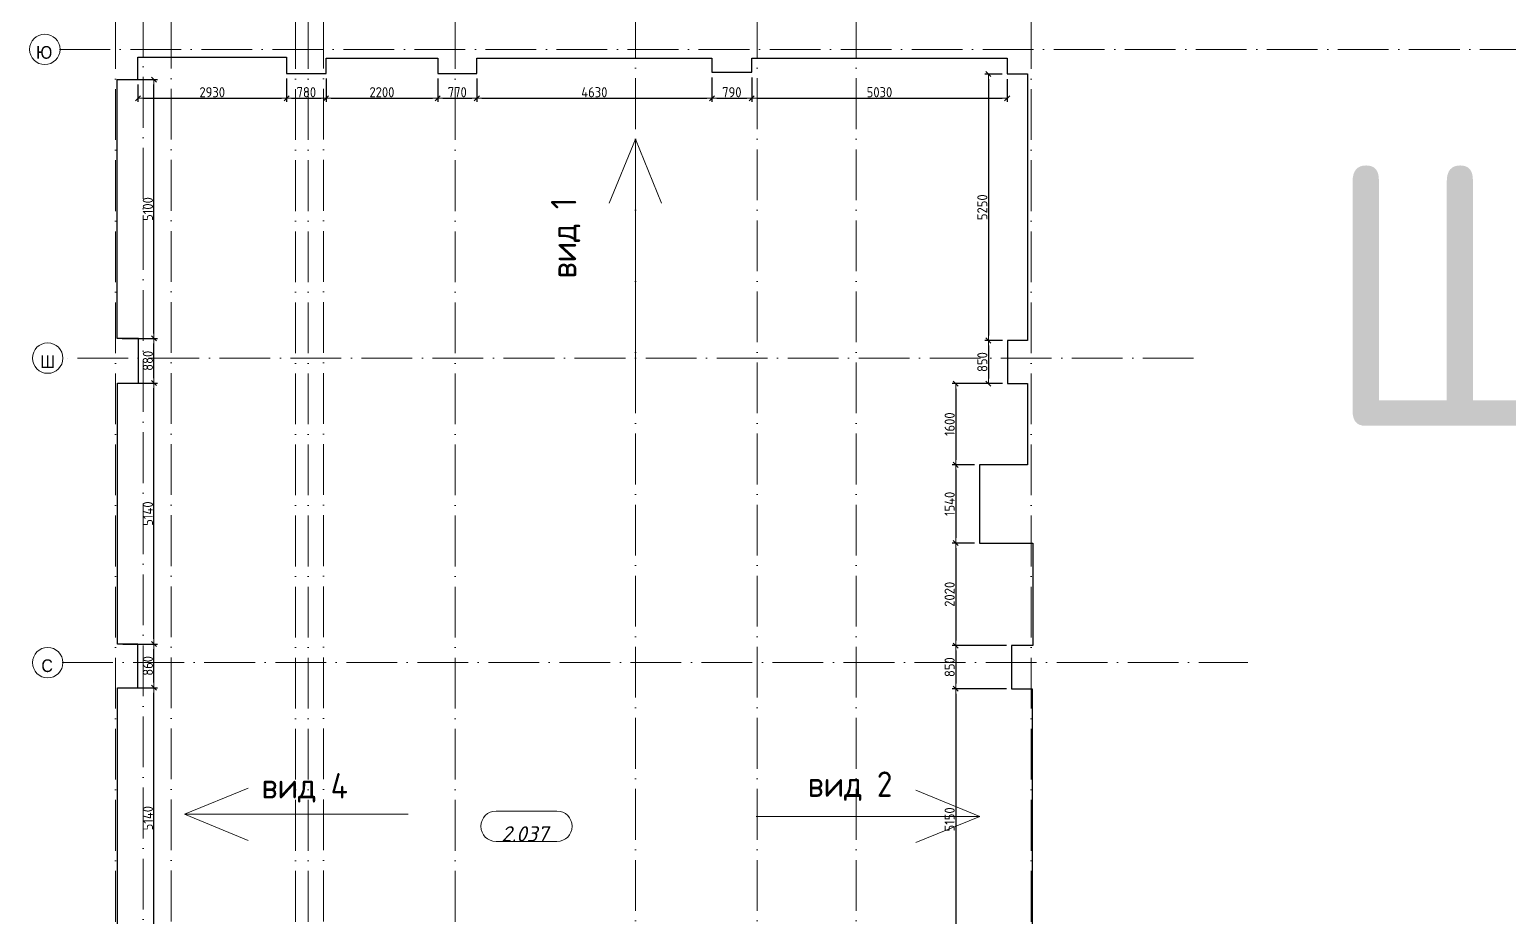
# Model space of a CAD drawing. Header units: millimetres. Extents: x 209 to 233005, y -171466 to 118936.
# Drawn here: x 19656 to 48806, y 4182 to 21653 of the extents above; entities that cross this region are included whole.
import ezdxf

# ---------------------------------------------------------------- set-up
doc = ezdxf.new("R2010")
doc.units = ezdxf.units.MM
doc.linetypes.add('50_200_ШТРИХ_1Т_ш5_п1_п1_', pattern=[1400, 1000, -200, 0, -200])
for name, color, linetype, lineweight, true_color in [('A-AREA-IDEN-1', 7, 'Continuous', 9, 0xaaaaaa), ('Оси-1', 7, 'Continuous', 20, 0xaaaaaa), ('Оси-2', 7, 'Continuous', 9, 0xaaaaaa), ('Оси-3', 7, '50_200_ШТРИХ_1Т_ш5_п1_п1_', 9, 0xaaaaaa)]:
    doc.layers.add(name, color=color, linetype=linetype, lineweight=lineweight, true_color=true_color)
doc.layers.add('Основные линии', color=7, linetype='Continuous', lineweight=30)
doc.layers.add('Размеры', color=7, linetype='Continuous', lineweight=15)
doc.styles.add('Arial', font='arial.ttf', dxfattribs={"width": 0.9, "height": 500})
doc.styles.add('ISOCPEUR_I', font='isocpeui.ttf', dxfattribs={"height": 300})
doc.styles.add('СПДС', font='isocpeur.ttf', dxfattribs={"width": 0.9})
doc.dimstyles.new('Размера А3', dxfattribs={"dimtxt": 200, "dimasz": 100, "dimexe": 70, "dimexo": 100, "dimgap": 20, "dimtad": 1, "dimdec": 0, "dimrnd": 10, "dimzin": 0, "dimdsep": 46, "dimtxsty": 'СПДС', "dimblk": 'ARROWHEAD_6', "dimcen": 1, "dimclrd": 256, "dimclre": 256, "dimclrt": 256, "dimazin": 0, "dimtfac": 1, "dimtdec": 0, "dimtmove": 2, "dimatfit": 3, "dimfxl": 1, "dimtolj": 1, "dimtzin": 0, "dimarcsym": 0})

# ---------------------------------------------------------------- blocks, each defined once
blk = doc.blocks.new('Ось сетки - Круг_Ø6_00__ISO-2_5_0_9K_-17386508-АИ_План этажа Радиаторы_2')
at = {"layer": 'Оси-1'}
blk.add_circle((0, 0), 3, dxfattribs=at)
blk = doc.blocks.new('AAR_СКБ_Марка_помещения_1_5 ммп - Номер-27962133-АИ_План этажа Радиаторы_2')
at = {"layer": 'A-AREA-IDEN-1'}
for p, q in [((-2.99, 3), (3.01, 3)), ((-2.99, 0), (3.01, 0))]:
    blk.add_line(p, q, dxfattribs=at)
for centre, start, end in [((-2.99, 1.5), 90, 270), ((3.01, 1.5), 270, 90)]:
    blk.add_arc(centre, 1.5, start, end, dxfattribs=at)
blk = doc.blocks.new('ARROWHEAD_6')
at = {"color": 0, "linetype": 'Continuous'}
for p, q in [((0, 0), (-1, 0)), ((-0.5, -0.5), (0.5, 0.5))]:
    blk.add_line(p, q, dxfattribs=at)
blk = doc.blocks.new('*D461')
at = {"layer": 'Defpoints', "color": 0, "lineweight": 30, "transparency": 16777216}
for p in [(21391, 8688), (22107, 8688), (21391, 3548)]:
    blk.add_point(p, dxfattribs=at)
at = {"layer": 'Размеры', "lineweight": -2, "transparency": 16777216}
for p, q in [((21491, 8688), (22177, 8688)), ((22107, 3648), (22107, 8588)), ((21491, 3548), (22177, 3548))]:
    blk.add_line(p, q, dxfattribs=at)
at = {"layer": 'Размеры', "lineweight": -2, "transparency": 16777216, "xscale": 100, "yscale": 100, "zscale": 100}
for p, rotation in [((22107, 8688), 90), ((22107, 3548), 270)]:
    blk.add_blockref('ARROWHEAD_6', p, dxfattribs=dict(at, rotation=rotation))
at = {"layer": 'Размеры', "transparency": 16777216, "insert": (21987, 6118), "char_height": 200, "attachment_point": 5, "rotation": 90, "style": 'СПДС'}
blk.add_mtext('\\A1;5140', dxfattribs=at)
blk = doc.blocks.new('*D462')
at = {"layer": 'Defpoints', "color": 0, "lineweight": 30, "transparency": 16777216}
for p in [(21791, 9548), (22107, 9548), (21791, 8688)]:
    blk.add_point(p, dxfattribs=at)
at = {"layer": 'Размеры', "lineweight": -2, "transparency": 16777216}
for p, q in [((21891, 9548), (22177, 9548)), ((22107, 8788), (22107, 9448)), ((21891, 8688), (22177, 8688))]:
    blk.add_line(p, q, dxfattribs=at)
at = {"layer": 'Размеры', "lineweight": -2, "transparency": 16777216, "xscale": 100, "yscale": 100, "zscale": 100}
for p, rotation in [((22107, 9548), 90), ((22107, 8688), 270)]:
    blk.add_blockref('ARROWHEAD_6', p, dxfattribs=dict(at, rotation=rotation))
at = {"layer": 'Размеры', "transparency": 16777216, "insert": (21987, 9118), "char_height": 200, "attachment_point": 5, "rotation": 90, "style": 'СПДС'}
blk.add_mtext('\\A1;860', dxfattribs=at)
blk = doc.blocks.new('*D463')
at = {"layer": 'Defpoints', "color": 0, "lineweight": 30, "transparency": 16777216}
for p in [(21391, 14688), (22107, 14688), (21391, 9548)]:
    blk.add_point(p, dxfattribs=at)
at = {"layer": 'Размеры', "lineweight": -2, "transparency": 16777216}
for p, q in [((21491, 14688), (22177, 14688)), ((22107, 9648), (22107, 14588)), ((21491, 9548), (22177, 9548))]:
    blk.add_line(p, q, dxfattribs=at)
at = {"layer": 'Размеры', "lineweight": -2, "transparency": 16777216, "xscale": 100, "yscale": 100, "zscale": 100}
for p, rotation in [((22107, 14688), 90), ((22107, 9548), 270)]:
    blk.add_blockref('ARROWHEAD_6', p, dxfattribs=dict(at, rotation=rotation))
at = {"layer": 'Размеры', "transparency": 16777216, "insert": (21987, 12118), "char_height": 200, "attachment_point": 5, "rotation": 90, "style": 'СПДС'}
blk.add_mtext('\\A1;5140', dxfattribs=at)
blk = doc.blocks.new('*D464')
at = {"layer": 'Defpoints', "color": 0, "lineweight": 30, "transparency": 16777216}
for p in [(21801, 15568), (22107, 15568), (21801, 14688)]:
    blk.add_point(p, dxfattribs=at)
at = {"layer": 'Размеры', "lineweight": -2, "transparency": 16777216}
for p, q in [((21901, 15568), (22177, 15568)), ((22107, 14788), (22107, 15468)), ((21901, 14688), (22177, 14688))]:
    blk.add_line(p, q, dxfattribs=at)
at = {"layer": 'Размеры', "lineweight": -2, "transparency": 16777216, "xscale": 100, "yscale": 100, "zscale": 100}
for p, rotation in [((22107, 15568), 90), ((22107, 14688), 270)]:
    blk.add_blockref('ARROWHEAD_6', p, dxfattribs=dict(at, rotation=rotation))
at = {"layer": 'Размеры', "transparency": 16777216, "insert": (21987, 15128), "char_height": 200, "attachment_point": 5, "rotation": 90, "style": 'СПДС'}
blk.add_mtext('\\A1;880', dxfattribs=at)
blk = doc.blocks.new('*D465')
at = {"layer": 'Defpoints', "color": 0, "lineweight": 30, "transparency": 16777216}
for p in [(21381, 20668), (22107, 20668), (21381, 15568)]:
    blk.add_point(p, dxfattribs=at)
at = {"layer": 'Размеры', "lineweight": -2, "transparency": 16777216}
for p, q in [((21481, 20668), (22177, 20668)), ((22107, 15668), (22107, 20568)), ((21481, 15568), (22177, 15568))]:
    blk.add_line(p, q, dxfattribs=at)
at = {"layer": 'Размеры', "lineweight": -2, "transparency": 16777216, "xscale": 100, "yscale": 100, "zscale": 100}
for p, rotation in [((22107, 20668), 90), ((22107, 15568), 270)]:
    blk.add_blockref('ARROWHEAD_6', p, dxfattribs=dict(at, rotation=rotation))
at = {"layer": 'Размеры', "transparency": 16777216, "insert": (21987, 18118), "char_height": 200, "attachment_point": 5, "rotation": 90, "style": 'СПДС'}
blk.add_mtext('\\A1;5100', dxfattribs=at)
blk = doc.blocks.new('*D466')
at = {"layer": 'Defpoints', "color": 0, "lineweight": 30, "transparency": 16777216}
for p in [(24721, 20788), (21791, 20668), (24721, 20299)]:
    blk.add_point(p, dxfattribs=at)
at = {"layer": 'Размеры', "lineweight": -2, "transparency": 16777216}
for p, q in [((21791, 20568), (21791, 20229)), ((24721, 20688), (24721, 20229)), ((21891, 20299), (24621, 20299))]:
    blk.add_line(p, q, dxfattribs=at)
at = {"layer": 'Размеры', "lineweight": -2, "transparency": 16777216, "xscale": 100, "yscale": 100, "zscale": 100, "rotation": 180}
blk.add_blockref('ARROWHEAD_6', (21791, 20299), dxfattribs=at)
at = {"layer": 'Размеры', "lineweight": -2, "transparency": 16777216, "xscale": 100, "yscale": 100, "zscale": 100}
blk.add_blockref('ARROWHEAD_6', (24721, 20299), dxfattribs=at)
at = {"layer": 'Размеры', "transparency": 16777216, "insert": (23256, 20419), "char_height": 200, "attachment_point": 5, "style": 'СПДС'}
blk.add_mtext('\\A1;2930', dxfattribs=at)
blk = doc.blocks.new('*D467')
at = {"layer": 'Defpoints', "color": 0, "lineweight": 30, "transparency": 16777216}
for p in [(24721, 20788), (25501, 20788), (25501, 20299)]:
    blk.add_point(p, dxfattribs=at)
at = {"layer": 'Размеры', "lineweight": -2, "transparency": 16777216}
for p, q in [((24721, 20688), (24721, 20229)), ((25501, 20688), (25501, 20229)), ((24821, 20299), (25401, 20299))]:
    blk.add_line(p, q, dxfattribs=at)
at = {"layer": 'Размеры', "lineweight": -2, "transparency": 16777216, "xscale": 100, "yscale": 100, "zscale": 100, "rotation": 180}
blk.add_blockref('ARROWHEAD_6', (24721, 20299), dxfattribs=at)
at = {"layer": 'Размеры', "lineweight": -2, "transparency": 16777216, "xscale": 100, "yscale": 100, "zscale": 100}
blk.add_blockref('ARROWHEAD_6', (25501, 20299), dxfattribs=at)
at = {"layer": 'Размеры', "transparency": 16777216, "insert": (25111, 20419), "char_height": 200, "attachment_point": 5, "style": 'СПДС'}
blk.add_mtext('\\A1;780', dxfattribs=at)
blk = doc.blocks.new('*D468')
at = {"layer": 'Defpoints', "color": 0, "lineweight": 30, "transparency": 16777216}
for p in [(25501, 20788), (27701, 20788), (27701, 20299)]:
    blk.add_point(p, dxfattribs=at)
at = {"layer": 'Размеры', "lineweight": -2, "transparency": 16777216}
for p, q in [((25501, 20688), (25501, 20229)), ((27701, 20688), (27701, 20229)), ((25601, 20299), (27601, 20299))]:
    blk.add_line(p, q, dxfattribs=at)
at = {"layer": 'Размеры', "lineweight": -2, "transparency": 16777216, "xscale": 100, "yscale": 100, "zscale": 100, "rotation": 180}
blk.add_blockref('ARROWHEAD_6', (25501, 20299), dxfattribs=at)
at = {"layer": 'Размеры', "lineweight": -2, "transparency": 16777216, "xscale": 100, "yscale": 100, "zscale": 100}
blk.add_blockref('ARROWHEAD_6', (27701, 20299), dxfattribs=at)
at = {"layer": 'Размеры', "transparency": 16777216, "insert": (26601, 20419), "char_height": 200, "attachment_point": 5, "style": 'СПДС'}
blk.add_mtext('\\A1;2200', dxfattribs=at)
blk = doc.blocks.new('*D469')
at = {"layer": 'Defpoints', "color": 0, "lineweight": 30, "transparency": 16777216}
for p in [(28471, 20788), (27701, 20299), (28471, 20299)]:
    blk.add_point(p, dxfattribs=at)
at = {"layer": 'Размеры', "lineweight": -2, "transparency": 16777216}
for p, q in [((28471, 20688), (28471, 20229)), ((27701, 20399), (27701, 20369)), ((27801, 20299), (28371, 20299))]:
    blk.add_line(p, q, dxfattribs=at)
at = {"layer": 'Размеры', "lineweight": -2, "transparency": 16777216, "xscale": 100, "yscale": 100, "zscale": 100, "rotation": 180}
blk.add_blockref('ARROWHEAD_6', (27701, 20299), dxfattribs=at)
at = {"layer": 'Размеры', "lineweight": -2, "transparency": 16777216, "xscale": 100, "yscale": 100, "zscale": 100}
blk.add_blockref('ARROWHEAD_6', (28471, 20299), dxfattribs=at)
at = {"layer": 'Размеры', "transparency": 16777216, "insert": (28086, 20419), "char_height": 200, "attachment_point": 5, "style": 'СПДС'}
blk.add_mtext('\\A1;770', dxfattribs=at)
blk = doc.blocks.new('*D470')
at = {"layer": 'Defpoints', "color": 0, "lineweight": 30, "transparency": 16777216}
for p in [(28471, 20788), (33105, 20812), (33105, 20299)]:
    blk.add_point(p, dxfattribs=at)
at = {"layer": 'Размеры', "lineweight": -2, "transparency": 16777216}
for p, q in [((33105, 20712), (33105, 20229)), ((28471, 20688), (28471, 20229)), ((28571, 20299), (33005, 20299))]:
    blk.add_line(p, q, dxfattribs=at)
at = {"layer": 'Размеры', "lineweight": -2, "transparency": 16777216, "xscale": 100, "yscale": 100, "zscale": 100, "rotation": 180}
blk.add_blockref('ARROWHEAD_6', (28471, 20299), dxfattribs=at)
at = {"layer": 'Размеры', "lineweight": -2, "transparency": 16777216, "xscale": 100, "yscale": 100, "zscale": 100}
blk.add_blockref('ARROWHEAD_6', (33105, 20299), dxfattribs=at)
at = {"layer": 'Размеры', "transparency": 16777216, "insert": (30788, 20419), "char_height": 200, "attachment_point": 5, "style": 'СПДС'}
blk.add_mtext('\\A1;4630', dxfattribs=at)
blk = doc.blocks.new('*D471')
at = {"layer": 'Defpoints', "color": 0, "lineweight": 30, "transparency": 16777216}
for p in [(33105, 20812), (33891, 20812), (33891, 20299)]:
    blk.add_point(p, dxfattribs=at)
at = {"layer": 'Размеры', "lineweight": -2, "transparency": 16777216}
for p, q in [((33105, 20712), (33105, 20229)), ((33891, 20712), (33891, 20229)), ((33205, 20299), (33791, 20299))]:
    blk.add_line(p, q, dxfattribs=at)
at = {"layer": 'Размеры', "lineweight": -2, "transparency": 16777216, "xscale": 100, "yscale": 100, "zscale": 100, "rotation": 180}
blk.add_blockref('ARROWHEAD_6', (33105, 20299), dxfattribs=at)
at = {"layer": 'Размеры', "lineweight": -2, "transparency": 16777216, "xscale": 100, "yscale": 100, "zscale": 100}
blk.add_blockref('ARROWHEAD_6', (33891, 20299), dxfattribs=at)
at = {"layer": 'Размеры', "transparency": 16777216, "insert": (33498, 20419), "char_height": 200, "attachment_point": 5, "style": 'СПДС'}
blk.add_mtext('\\A1;790', dxfattribs=at)
blk = doc.blocks.new('*D472')
at = {"layer": 'Defpoints', "color": 0, "lineweight": 30, "transparency": 16777216}
for p in [(33891, 20812), (38925, 20778), (38925, 20299)]:
    blk.add_point(p, dxfattribs=at)
at = {"layer": 'Размеры', "lineweight": -2, "transparency": 16777216}
for p, q in [((33891, 20712), (33891, 20229)), ((38925, 20678), (38925, 20229)), ((33991, 20299), (38825, 20299))]:
    blk.add_line(p, q, dxfattribs=at)
at = {"layer": 'Размеры', "lineweight": -2, "transparency": 16777216, "xscale": 100, "yscale": 100, "zscale": 100, "rotation": 180}
blk.add_blockref('ARROWHEAD_6', (33891, 20299), dxfattribs=at)
at = {"layer": 'Размеры', "lineweight": -2, "transparency": 16777216, "xscale": 100, "yscale": 100, "zscale": 100}
blk.add_blockref('ARROWHEAD_6', (38925, 20299), dxfattribs=at)
at = {"layer": 'Размеры', "transparency": 16777216, "insert": (36408, 20419), "char_height": 200, "attachment_point": 5, "style": 'СПДС'}
blk.add_mtext('\\A1;5030', dxfattribs=at)
blk = doc.blocks.new('*D473')
at = {"layer": 'Defpoints', "color": 0, "lineweight": 30, "transparency": 16777216}
for p in [(38925, 20778), (38556, 15528), (38931, 15528)]:
    blk.add_point(p, dxfattribs=at)
at = {"layer": 'Размеры', "lineweight": -2, "transparency": 16777216}
for p, q in [((38825, 20778), (38486, 20778)), ((38556, 20678), (38556, 15628)), ((38831, 15528), (38486, 15528))]:
    blk.add_line(p, q, dxfattribs=at)
at = {"layer": 'Размеры', "lineweight": -2, "transparency": 16777216, "xscale": 100, "yscale": 100, "zscale": 100}
for p, rotation in [((38556, 20778), 90), ((38556, 15528), 270)]:
    blk.add_blockref('ARROWHEAD_6', p, dxfattribs=dict(at, rotation=rotation))
at = {"layer": 'Размеры', "transparency": 16777216, "insert": (38436, 18153), "char_height": 200, "attachment_point": 5, "rotation": 90, "style": 'СПДС'}
blk.add_mtext('\\A1;5250', dxfattribs=at)
blk = doc.blocks.new('*D474')
at = {"layer": 'Defpoints', "color": 0, "lineweight": 30, "transparency": 16777216}
for p in [(38931, 15528), (38556, 14678), (38931, 14678)]:
    blk.add_point(p, dxfattribs=at)
at = {"layer": 'Размеры', "lineweight": -2, "transparency": 16777216}
for p, q in [((38831, 15528), (38486, 15528)), ((38556, 15428), (38556, 14778)), ((38831, 14678), (38486, 14678))]:
    blk.add_line(p, q, dxfattribs=at)
at = {"layer": 'Размеры', "lineweight": -2, "transparency": 16777216, "xscale": 100, "yscale": 100, "zscale": 100}
for p, rotation in [((38556, 15528), 90), ((38556, 14678), 270)]:
    blk.add_blockref('ARROWHEAD_6', p, dxfattribs=dict(at, rotation=rotation))
at = {"layer": 'Размеры', "transparency": 16777216, "insert": (38436, 15103), "char_height": 200, "attachment_point": 5, "rotation": 90, "style": 'СПДС'}
blk.add_mtext('\\A1;850', dxfattribs=at)
blk = doc.blocks.new('*D475')
at = {"layer": 'Defpoints', "color": 0, "lineweight": 30, "transparency": 16777216}
for p in [(38931, 14678), (37911, 13078), (38381, 13078)]:
    blk.add_point(p, dxfattribs=at)
at = {"layer": 'Размеры', "lineweight": -2, "transparency": 16777216}
for p, q in [((38831, 14678), (37841, 14678)), ((37911, 14578), (37911, 13178)), ((38281, 13078), (37841, 13078))]:
    blk.add_line(p, q, dxfattribs=at)
at = {"layer": 'Размеры', "lineweight": -2, "transparency": 16777216, "xscale": 100, "yscale": 100, "zscale": 100}
for p, rotation in [((37911, 14678), 90), ((37911, 13078), 270)]:
    blk.add_blockref('ARROWHEAD_6', p, dxfattribs=dict(at, rotation=rotation))
at = {"layer": 'Размеры', "transparency": 16777216, "insert": (37791, 13878), "char_height": 200, "attachment_point": 5, "rotation": 90, "style": 'СПДС'}
blk.add_mtext('\\A1;1600', dxfattribs=at)
blk = doc.blocks.new('*D476')
at = {"layer": 'Defpoints', "color": 0, "lineweight": 30, "transparency": 16777216}
for p in [(38381, 13078), (37911, 11538), (38381, 11538)]:
    blk.add_point(p, dxfattribs=at)
at = {"layer": 'Размеры', "lineweight": -2, "transparency": 16777216}
for p, q in [((38281, 13078), (37841, 13078)), ((37911, 12978), (37911, 11638)), ((38281, 11538), (37841, 11538))]:
    blk.add_line(p, q, dxfattribs=at)
at = {"layer": 'Размеры', "lineweight": -2, "transparency": 16777216, "xscale": 100, "yscale": 100, "zscale": 100}
for p, rotation in [((37911, 13078), 90), ((37911, 11538), 270)]:
    blk.add_blockref('ARROWHEAD_6', p, dxfattribs=dict(at, rotation=rotation))
at = {"layer": 'Размеры', "transparency": 16777216, "insert": (37791, 12308), "char_height": 200, "attachment_point": 5, "rotation": 90, "style": 'СПДС'}
blk.add_mtext('\\A1;1540', dxfattribs=at)
blk = doc.blocks.new('*D477')
at = {"layer": 'Defpoints', "color": 0, "lineweight": 30, "transparency": 16777216}
for p in [(38381, 11538), (37911, 9518), (39011, 9518)]:
    blk.add_point(p, dxfattribs=at)
at = {"layer": 'Размеры', "lineweight": -2, "transparency": 16777216}
for p, q in [((38281, 11538), (37841, 11538)), ((37911, 11438), (37911, 9618)), ((38911, 9518), (37841, 9518))]:
    blk.add_line(p, q, dxfattribs=at)
at = {"layer": 'Размеры', "lineweight": -2, "transparency": 16777216, "xscale": 100, "yscale": 100, "zscale": 100}
for p, rotation in [((37911, 11538), 90), ((37911, 9518), 270)]:
    blk.add_blockref('ARROWHEAD_6', p, dxfattribs=dict(at, rotation=rotation))
at = {"layer": 'Размеры', "transparency": 16777216, "insert": (37791, 10528), "char_height": 200, "attachment_point": 5, "rotation": 90, "style": 'СПДС'}
blk.add_mtext('\\A1;2020', dxfattribs=at)
blk = doc.blocks.new('*D478')
at = {"layer": 'Defpoints', "color": 0, "lineweight": 30, "transparency": 16777216}
for p in [(39011, 9518), (37911, 8668), (39011, 8668)]:
    blk.add_point(p, dxfattribs=at)
at = {"layer": 'Размеры', "lineweight": -2, "transparency": 16777216}
for p, q in [((38911, 9518), (37841, 9518)), ((37911, 9418), (37911, 8768)), ((38911, 8668), (37841, 8668))]:
    blk.add_line(p, q, dxfattribs=at)
at = {"layer": 'Размеры', "lineweight": -2, "transparency": 16777216, "xscale": 100, "yscale": 100, "zscale": 100}
for p, rotation in [((37911, 9518), 90), ((37911, 8668), 270)]:
    blk.add_blockref('ARROWHEAD_6', p, dxfattribs=dict(at, rotation=rotation))
at = {"layer": 'Размеры', "transparency": 16777216, "insert": (37791, 9093), "char_height": 200, "attachment_point": 5, "rotation": 90, "style": 'СПДС'}
blk.add_mtext('\\A1;850', dxfattribs=at)
blk = doc.blocks.new('*D479')
at = {"layer": 'Defpoints', "color": 0, "lineweight": 30, "transparency": 16777216}
for p in [(39011, 8668), (37911, 3518), (39011, 3518)]:
    blk.add_point(p, dxfattribs=at)
at = {"layer": 'Размеры', "lineweight": -2, "transparency": 16777216}
for p, q in [((38911, 8668), (37841, 8668)), ((37911, 8568), (37911, 3618)), ((38911, 3518), (37841, 3518))]:
    blk.add_line(p, q, dxfattribs=at)
at = {"layer": 'Размеры', "lineweight": -2, "transparency": 16777216, "xscale": 100, "yscale": 100, "zscale": 100}
for p, rotation in [((37911, 8668), 90), ((37911, 3518), 270)]:
    blk.add_blockref('ARROWHEAD_6', p, dxfattribs=dict(at, rotation=rotation))
at = {"layer": 'Размеры', "transparency": 16777216, "insert": (37791, 6093), "char_height": 200, "attachment_point": 5, "rotation": 90, "style": 'СПДС'}
blk.add_mtext('\\A1;5150', dxfattribs=at)

msp = doc.modelspace()

# ---------------------------------------------------------------- linework, layer by layer
at = {"layer": 'Оси-3'}
for p, q in [((21346.1, 26078.5), (21346.1, -9917.2)), ((21896.1, -11081.9), (21896.1, 26078.5)), ((22446.1, -9917.2), (22446.1, 26078.5)), ((24896.1, 26078.5), (24896.1, -10236.7)), ((25146.1, 26078.5), (25146.1, -10236.7)), ((28046.1, 26078.5), (28046.1, -12688.9)), ((31596.1, -12508.9), (31596.1, 26078.5)), ((33996.1, -12508.9), (33996.1, 26078.5)), ((35946.1, -12508.9), (35946.1, 26078.5)), ((39396.1, 26078.5), (39396.1, -12508.9)), ((25446.1, -9917.2), (25446.1, 22711)), ((20242.8, 21263.3), (58011, 21263.3)), ((42600.3, 15181.1), (20300.1, 15181.1)), ((20300.1, 9181.1), (43669.1, 9181.1))]:
    msp.add_line(p, q, dxfattribs=at)
at = {"layer": 'Основные линии', "color": 18, "true_color": 0x000000}
for p, q in [((21791.1, 20668.3), (21791.1, 21108.3)), ((21791.1, 21108.3), (24721.1, 21108.3)), ((24721.1, 21108.3), (24721.1, 20788.3)), ((25501.1, 20788.3), (25501.1, 21088.3)), ((25501.1, 21088.3), (27701.1, 21088.3)), ((27701.1, 21088.3), (27701.1, 20788.3)), ((28471.1, 20788.3), (28471.1, 21088.3)), ((28471.1, 21088.3), (33105.1, 21088.3)), ((33891.1, 21088.3), (38925.1, 21088.3)), ((38925.1, 21088.3), (38925.1, 20778.3)), ((24721.1, 20788.3), (25501.1, 20788.3)), ((27701.1, 20788.3), (28471.1, 20788.3)), ((33105.1, 20812.3), (33891.1, 20812.3)), ((38925.1, 20778.3), (39325.1, 20780.4)), ((39325.1, 20780.4), (39325.1, 15528.3)), ((21381.1, 15568.3), (21381.1, 20668.3)), ((21381.1, 20668.3), (21791.1, 20668.3)), ((21801.1, 15568.3), (21381.1, 15568.3)), ((21801.1, 14688.3), (21801.1, 15568.3)), ((39325.1, 15528.3), (38931.1, 15528.3)), ((38931.1, 15528.3), (38931.1, 14678.3)), ((21391.1, 9548.3), (21391.1, 14688.3)), ((21391.1, 14688.3), (21801.1, 14688.3)), ((38931.1, 14678.3), (39325.1, 14678.3)), ((39325.1, 14678.3), (39325.1, 13078.3)), ((39325.1, 13078.3), (38381.1, 13078.3)), ((38381.1, 13078.3), (38381.1, 11538.3)), ((38381.1, 11538.3), (39431.1, 11538.3)), ((39431.1, 11538.3), (39431.1, 9518.3)), ((21791.1, 9548.3), (21391.1, 9548.3)), ((21791.1, 8688.3), (21791.1, 9548.3)), ((39431.1, 9518.3), (39011.1, 9518.3)), ((39011.1, 9518.3), (39011.1, 8668.3)), ((21391.1, 3548.3), (21391.1, 8688.3)), ((21391.1, 8688.3), (21791.1, 8688.3)), ((39011.1, 8668.3), (39421.1, 8668.3))]:
    msp.add_line(p, q, dxfattribs=at)
for points in [[(33105.1, 21088.3), (33105.1, 20812.3)], [(33891.1, 20812.3), (33891.1, 21088.3)], [(39421.1, 8668.3), (39421.1, 3518.3)]]:
    msp.add_lwpolyline(points, dxfattribs=at)
at = {"layer": 'Размеры'}
for points in [[(31596.1, 19493.7), (31082.5, 18235.1)], [(31596.1, 15083.5), (31596.1, 19493.7)], [(31596.1, 19493.7), (32109.8, 18235.1)], [(22707, 6193.7), (23965.6, 6707.3)], [(38385.1, 6152.3), (37126.5, 6665.9)], [(27117.1, 6193.7), (22707, 6193.7)], [(22707, 6193.7), (23965.6, 5680.1)], [(33975, 6152.3), (38385.1, 6152.3)], [(38385.1, 6152.3), (37126.5, 5638.7)]]:
    msp.add_lwpolyline(points, dxfattribs=at)

# ---------------------------------------------------------------- block references
at = {"layer": 'A-AREA-IDEN-1', "xscale": 199.9999999999999, "yscale": 199.9999999999999, "zscale": 199.9999999999999}
msp.add_blockref('AAR_СКБ_Марка_помещения_1_5 ммп - Номер-27962133-АИ_План этажа Радиаторы_2', (29448.7, 5657.8), dxfattribs=at)
at = {"layer": 'Оси-1', "xscale": 100, "yscale": 100, "zscale": 100}
for p, rotation in [((19955.7, 21263.3), 269.9999999999995), ((20013, 15181.1), 89.99999999999982), ((20013, 9181.1), 269.9999999999995)]:
    msp.add_blockref('Ось сетки - Круг_Ø6_00__ISO-2_5_0_9K_-17386508-АИ_План этажа Радиаторы_2', p, dxfattribs=dict(at, rotation=rotation))

# ---------------------------------------------------------------- texts
at = {"layer": 'A-AREA-IDEN-1', "insert": (29414, 5657.8), "char_height": 300, "width": 952, "attachment_point": 8, "line_spacing_factor": 1.139951, "style": 'ISOCPEUR_I'}
msp.add_mtext('\\pxqc,t8.46667,16.93333,25.4,33.86667,42.33333,50.8,59.26667,67.73333,76.2,84.66667,93.13333,101.6,110.06667,118.53333,127,135.46667,143.93333,152.4,160.86667,169.33333,177.8,186.26667,194.73333,203.2,211.66667,220.13333,228.6,237.06667,245.53333,254,262.46667,270.93333;{2.037}', dxfattribs=at)
at = {"layer": 'Оси-2', "char_height": 250, "attachment_point": 5, "line_spacing_factor": 0.936439, "style": 'Arial'}
for s, insert, width in [('\\pxqc,t4.572,9.144,13.716,18.288,22.86,27.432,32.004,36.576,41.148,45.72,50.292,54.864,59.436,64.008,68.58,73.152,77.724,82.296,86.868,91.44,96.012,100.584,105.156,109.728,114.3,118.872,123.444,128.016,132.588,137.16,141.732,146.304;{Ю}', (19944.3, 21201.5), 655.2), ('\\pxqc,t4.572,9.144,13.716,18.288,22.86,27.432,32.004,36.576,41.148,45.72,50.292,54.864,59.436,64.008,68.58,73.152,77.724,82.296,86.868,91.44,96.012,100.584,105.156,109.728,114.3,118.872,123.444,128.016,132.588,137.16,141.732,146.304;{Ш}', (20011.8, 15107.8), 595.8), ('\\pxqc,t4.572,9.144,13.716,18.288,22.86,27.432,32.004,36.576,41.148,45.72,50.292,54.864,59.436,64.008,68.58,73.152,77.724,82.296,86.868,91.44,96.012,100.584,105.156,109.728,114.3,118.872,123.444,128.016,132.588,137.16,141.732,146.304;{С}', (20001.5, 9119.3), 464.4)]:
    msp.add_mtext(s, dxfattribs=dict(at, insert=insert, width=width))
at = {"layer": 'Основные линии', "attachment_point": 1, "style": 'СПДС'}
for s, width, gutter_width, insert, char_height in [('Шпаклевка', 35969.672, 25472.6, (45196.3, 18942.5), 5094.53), ('вид 4', 2769.041, 1678.4, (24228.1, 7004.9), 500), ('вид 2', 3371.815, 1678.4, (34992.6, 7037.5), 500)]:
    msp.add_mtext_dynamic_manual_height_columns(s, width=width, gutter_width=gutter_width, heights=[0], dxfattribs=dict(at, insert=insert, char_height=char_height))
at = {"layer": 'Основные линии', "insert": (29931.7, 16751.7), "char_height": 500, "attachment_point": 1, "rotation": 90, "style": 'СПДС'}
msp.add_mtext_dynamic_manual_height_columns('вид 1', width=3371.815, gutter_width=1678.4, heights=[0], dxfattribs=at)

# ---------------------------------------------------------------- dimensions: what is measured, and where the dimension line sits
at = {"layer": 'Размеры'}
for base, p1, p2, picture, middle in [((22107.4, 20668.3), (21381.1, 15568.3), (21381.1, 20668.3), '*D465', (21987.4, 18118.3)), ((38556.2, 15528.3), (38925.1, 20778.3), (38931.1, 15528.3), '*D473', (38436.2, 18153.3)), ((22107.4, 15568.3), (21801.1, 14688.3), (21801.1, 15568.3), '*D464', (21987.4, 15128.3)), ((38556.2, 14678.3), (38931.1, 15528.3), (38931.1, 14678.3), '*D474', (38436.2, 15103.3)), ((22107.4, 14688.3), (21391.1, 9548.3), (21391.1, 14688.3), '*D463', (21987.4, 12118.3)), ((37910.5, 13078.3), (38931.1, 14678.3), (38381.1, 13078.3), '*D475', (37790.5, 13878.3)), ((37910.5, 11538.3), (38381.1, 13078.3), (38381.1, 11538.3), '*D476', (37790.5, 12308.3)), ((37910.5, 9518.3), (38381.1, 11538.3), (39011.1, 9518.3), '*D477', (37790.5, 10528.3)), ((22107.4, 9548.3), (21791.1, 8688.3), (21791.1, 9548.3), '*D462', (21987.4, 9118.3)), ((37910.5, 8668.3), (39011.1, 9518.3), (39011.1, 8668.3), '*D478', (37790.5, 9093.3)), ((22107.4, 8688.3), (21391.1, 3548.3), (21391.1, 8688.3), '*D461', (21987.4, 6118.3)), ((37910.5, 3518.3), (39011.1, 8668.3), (39011.1, 3518.3), '*D479', (37790.5, 6093.3))]:
    dim = msp.add_linear_dim(base=base, p1=p1, p2=p2, angle=90, dimstyle='Размера А3', dxfattribs=at)
    dim.commit()
    dim.dimension.update_dxf_attribs({"geometry": picture, "text_midpoint": middle})
for base, p1, p2, picture, middle in [((24721.1, 20298.6), (21791.1, 20668.3), (24721.1, 20788.3), '*D466', (23256.1, 20418.6)), ((25501.1, 20298.6), (24721.1, 20788.3), (25501.1, 20788.3), '*D467', (25111.1, 20418.6)), ((27701.1, 20298.6), (25501.1, 20788.3), (27701.1, 20788.3), '*D468', (26601.1, 20418.6)), ((28471.1, 20298.6), (27701.1, 20298.6), (28471.1, 20788.3), '*D469', (28086.1, 20418.6)), ((33105.1, 20298.6), (28471.1, 20788.3), (33105.1, 20812.3), '*D470', (30788.1, 20418.6)), ((33891.1, 20298.6), (33105.1, 20812.3), (33891.1, 20812.3), '*D471', (33498.1, 20418.6)), ((38925.1, 20298.6), (33891.1, 20812.3), (38925.1, 20778.3), '*D472', (36408.1, 20418.6))]:
    dim = msp.add_linear_dim(base=base, p1=p1, p2=p2, dimstyle='Размера А3', dxfattribs=at)
    dim.commit()
    dim.dimension.update_dxf_attribs({"geometry": picture, "text_midpoint": middle})

doc.saveas('drawing.dxf')
